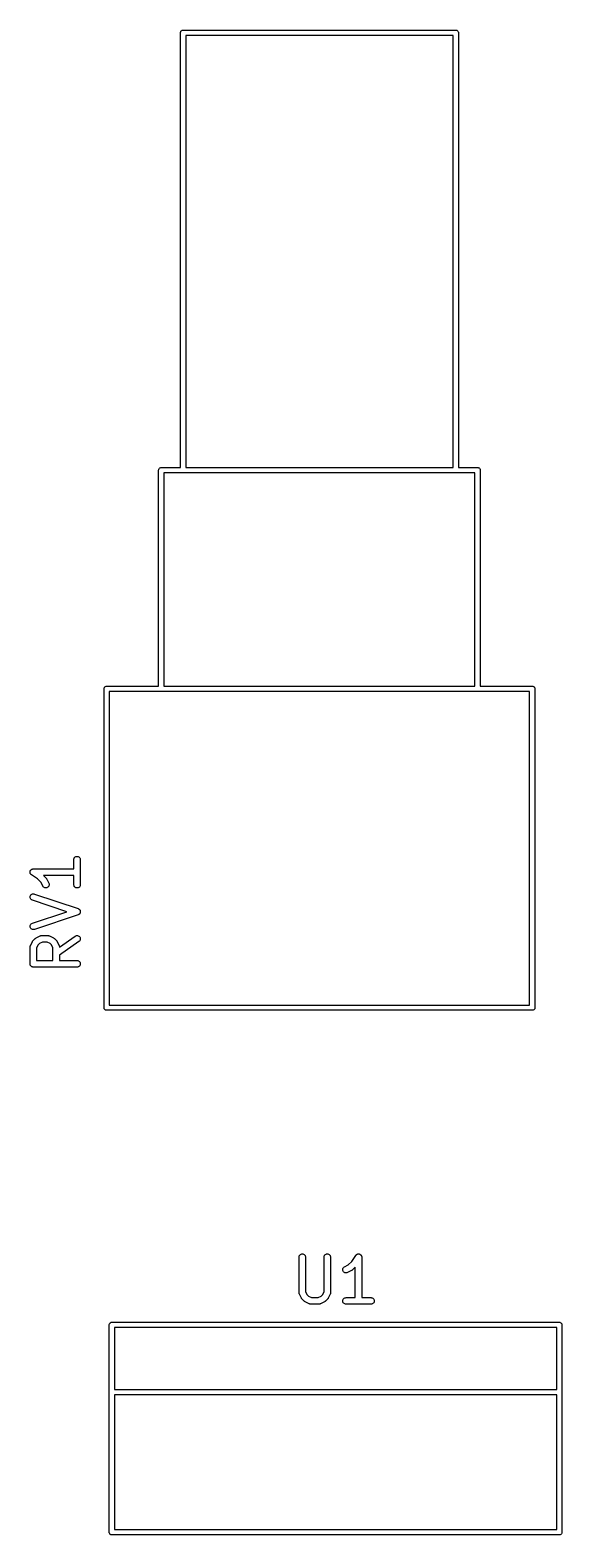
# Model space of a CAD drawing. Extents: x 96 to 170.2, y -65.9 to -29.9.
# Drawn here: x 119.4 to 131.57, y -64.26 to -29.86 of the extents above; entities that cross this region are included whole.
import ezdxf

# ---------------------------------------------------------------- set-up
doc = ezdxf.new("R2010")
doc.units = 0
doc.header["$MEASUREMENT"] = 0
doc.layers.add('BLACK', color=7, linetype='CONTINUOUS')

msp = doc.modelspace()

# ---------------------------------------------------------------- linework, layer by layer
at = {"layer": 'BLACK', "linetype": 'CONTINUOUS'}
for p, q in [((122.844, -29.918), (122.845, -29.9062)), ((122.844, -29.921), (122.844, -29.918)), ((122.844, -39.858), (122.844, -29.921)), ((122.845, -29.9062), (122.848, -29.8949)), ((122.848, -29.8949), (122.854, -29.8845)), ((122.854, -29.8845), (122.861, -29.8754)), ((122.861, -29.8754), (122.871, -29.8679)), ((122.871, -29.8679), (122.881, -29.8623)), ((122.881, -29.8623), (122.892, -29.8589)), ((122.892, -29.8589), (122.901, -29.858)), ((122.901, -29.858), (122.904, -29.8577)), ((122.901, -29.858), (122.901, -29.858)), ((122.904, -29.8577), (122.907, -29.858)), ((122.907, -29.858), (129.141, -29.858)), ((129.141, -29.858), (129.144, -29.8577)), ((129.144, -29.8577), (129.147, -29.858)), ((129.147, -29.858), (129.156, -29.8589)), ((129.156, -29.8589), (129.167, -29.8623)), ((129.167, -29.8623), (129.177, -29.8679)), ((129.177, -29.8679), (129.187, -29.8754)), ((129.187, -29.8754), (129.194, -29.8845)), ((129.194, -29.8845), (129.2, -29.8949)), ((129.2, -29.8949), (129.203, -29.9062)), ((129.203, -29.9062), (129.204, -29.918)), ((129.204, -29.918), (129.204, -29.9209)), ((129.204, -29.9209), (129.204, -39.858)), ((122.964, -29.978), (122.964, -39.858)), ((129.084, -29.978), (122.964, -29.978)), ((129.084, -39.858), (129.084, -29.978)), ((122.344, -39.918), (122.345, -39.9062)), ((122.345, -39.9062), (122.348, -39.8949)), ((122.348, -39.8949), (122.354, -39.8845)), ((122.354, -39.8845), (122.361, -39.8754)), ((122.361, -39.8754), (122.371, -39.8679)), ((122.371, -39.8679), (122.381, -39.8623)), ((122.381, -39.8623), (122.392, -39.8589)), ((122.392, -39.8589), (122.401, -39.858)), ((122.401, -39.858), (122.404, -39.8577)), ((122.401, -39.858), (122.401, -39.858)), ((122.404, -39.8577), (122.407, -39.858)), ((122.407, -39.858), (122.844, -39.858)), ((122.964, -39.858), (129.084, -39.858)), ((129.204, -39.858), (129.641, -39.858)), ((129.641, -39.858), (129.644, -39.8577)), ((129.644, -39.8577), (129.647, -39.858)), ((129.647, -39.858), (129.656, -39.8589)), ((129.656, -39.8589), (129.667, -39.8623)), ((129.667, -39.8623), (129.677, -39.8679)), ((129.677, -39.8679), (129.687, -39.8754)), ((129.687, -39.8754), (129.694, -39.8845)), ((129.694, -39.8845), (129.7, -39.8949)), ((129.7, -39.8949), (129.703, -39.9062)), ((129.703, -39.9062), (129.704, -39.918)), ((122.344, -39.921), (122.344, -39.918)), ((122.344, -44.858), (122.344, -39.921)), ((122.901, -39.978), (122.464, -39.978)), ((122.464, -39.978), (122.464, -44.858)), ((122.904, -39.9783), (122.901, -39.978)), ((122.907, -39.978), (122.904, -39.9783)), ((129.141, -39.978), (122.907, -39.978)), ((129.144, -39.9783), (129.141, -39.978)), ((129.147, -39.978), (129.144, -39.9783)), ((129.584, -39.978), (129.147, -39.978)), ((129.584, -44.858), (129.584, -39.978)), ((129.704, -39.918), (129.704, -39.9209)), ((129.704, -39.9209), (129.704, -44.858)), ((121.094, -44.918), (121.095, -44.9062)), ((121.094, -44.921), (121.094, -44.918)), ((121.094, -52.2051), (121.094, -44.921)), ((121.095, -44.9062), (121.098, -44.8949)), ((121.098, -44.8949), (121.104, -44.8845)), ((121.104, -44.8845), (121.111, -44.8754)), ((121.111, -44.8754), (121.121, -44.8679)), ((121.121, -44.8679), (121.131, -44.8623)), ((121.131, -44.8623), (121.142, -44.8589)), ((121.142, -44.8589), (121.151, -44.858)), ((121.151, -44.858), (121.154, -44.8577)), ((121.151, -44.858), (121.151, -44.858)), ((121.154, -44.8577), (121.157, -44.858)), ((121.157, -44.858), (122.344, -44.858)), ((122.401, -44.978), (121.214, -44.978)), ((121.214, -44.978), (121.214, -52.148)), ((122.404, -44.9783), (122.401, -44.978)), ((122.407, -44.978), (122.404, -44.9783)), ((129.641, -44.978), (122.407, -44.978)), ((122.464, -44.858), (129.584, -44.858)), ((129.644, -44.9783), (129.641, -44.978)), ((129.647, -44.978), (129.644, -44.9783)), ((130.834, -44.978), (129.647, -44.978)), ((129.704, -44.858), (130.891, -44.858)), ((130.834, -52.148), (130.834, -44.978)), ((130.891, -44.858), (130.894, -44.8577)), ((130.894, -44.8577), (130.897, -44.858)), ((130.897, -44.858), (130.906, -44.8589)), ((130.906, -44.8589), (130.917, -44.8623)), ((130.917, -44.8623), (130.927, -44.8679)), ((130.927, -44.8679), (130.937, -44.8754)), ((130.937, -44.8754), (130.944, -44.8845)), ((130.944, -44.8845), (130.95, -44.8949)), ((130.95, -44.8949), (130.953, -44.9062)), ((130.953, -44.9062), (130.954, -44.918)), ((130.954, -44.918), (130.954, -44.9209)), ((130.954, -44.9209), (130.954, -52.2051)), ((120.401, -48.8227), (120.403, -48.8081)), ((120.401, -48.8237), (120.401, -48.8227)), ((120.401, -49.0344), (120.401, -48.8237)), ((120.403, -48.8081), (120.407, -48.7942)), ((120.407, -48.7942), (120.414, -48.7813)), ((120.414, -48.7813), (120.424, -48.7701)), ((120.424, -48.7701), (120.435, -48.761)), ((120.435, -48.761), (120.448, -48.7542)), ((120.448, -48.7542), (120.462, -48.75)), ((120.462, -48.75), (120.477, -48.7487)), ((120.477, -48.7487), (120.491, -48.7502)), ((120.491, -48.7502), (120.505, -48.7546)), ((120.505, -48.7546), (120.518, -48.7615)), ((120.518, -48.7615), (120.53, -48.7709)), ((120.53, -48.7709), (120.539, -48.7822)), ((120.539, -48.7822), (120.546, -48.7951)), ((120.546, -48.7951), (120.55, -48.8091)), ((120.55, -48.8091), (120.551, -48.8237)), ((120.551, -48.8237), (120.551, -49.3951)), ((119.401, -49.1088), (119.402, -49.1017)), ((119.401, -49.1089), (119.401, -49.1088)), ((119.401, -49.1088), (119.401, -49.1088)), ((119.402, -49.1165), (119.401, -49.1089)), ((119.402, -49.1017), (119.403, -49.0943)), ((119.403, -49.1234), (119.402, -49.1165)), ((119.403, -49.0942), (119.405, -49.0871)), ((119.403, -49.0943), (119.403, -49.0942)), ((119.403, -49.0943), (119.403, -49.0943)), ((119.403, -49.1235), (119.403, -49.1234)), ((119.403, -49.1234), (119.403, -49.1234)), ((119.405, -49.1306), (119.403, -49.1235)), ((119.405, -49.0871), (119.407, -49.0804)), ((119.407, -49.1374), (119.405, -49.1306)), ((119.407, -49.0803), (119.411, -49.0737)), ((119.407, -49.0804), (119.407, -49.0803)), ((119.407, -49.0803), (119.407, -49.0803)), ((119.407, -49.1375), (119.407, -49.1374)), ((119.41, -49.1434), (119.407, -49.1375)), ((119.407, -49.1375), (119.407, -49.1375)), ((119.414, -49.1504), (119.41, -49.1434)), ((119.411, -49.0737), (119.414, -49.0675)), ((119.414, -49.0674), (119.419, -49.0618)), ((119.414, -49.0675), (119.414, -49.0674)), ((119.414, -49.0674), (119.414, -49.0674)), ((119.414, -49.1505), (119.414, -49.1504)), ((119.414, -49.1504), (119.414, -49.1504)), ((119.418, -49.1561), (119.414, -49.1505)), ((119.423, -49.1618), (119.418, -49.1561)), ((119.419, -49.0618), (119.424, -49.0562)), ((119.423, -49.1619), (119.423, -49.1618)), ((119.428, -49.1667), (119.423, -49.1619)), ((119.423, -49.1619), (119.423, -49.1619)), ((119.424, -49.0561), (119.429, -49.0514)), ((119.424, -49.0562), (119.424, -49.0561)), ((119.424, -49.0562), (119.424, -49.0562)), ((119.434, -49.1712), (119.428, -49.1667)), ((119.429, -49.0514), (119.435, -49.047)), ((119.434, -49.1713), (119.434, -49.1712)), ((119.435, -49.1718), (119.434, -49.1713)), ((119.434, -49.1713), (119.434, -49.1713)), ((119.434, -49.1713), (119.434, -49.1713)), ((119.435, -49.0469), (119.442, -49.0434)), ((119.435, -49.047), (119.435, -49.0469)), ((119.435, -49.0469), (119.435, -49.0469)), ((119.571, -49.2629), (119.435, -49.1718)), ((119.442, -49.0434), (119.448, -49.0401)), ((119.448, -49.04), (119.455, -49.038)), ((119.448, -49.0401), (119.448, -49.04)), ((119.448, -49.0401), (119.448, -49.0401)), ((119.455, -49.038), (119.462, -49.0359)), ((119.462, -49.0358), (119.469, -49.0351)), ((119.462, -49.0359), (119.462, -49.0358)), ((119.462, -49.0358), (119.462, -49.0358)), ((119.469, -49.0351), (119.476, -49.0344)), ((119.476, -49.0344), (120.401, -49.0344)), ((120.401, -49.1844), (119.705, -49.1844)), ((119.705, -49.1844), (119.768, -49.2469)), ((120.401, -49.3951), (120.401, -49.1844)), ((119.653, -49.3443), (119.571, -49.2629)), ((119.695, -49.4287), (119.653, -49.3443)), ((119.703, -49.4411), (119.695, -49.4287)), ((119.713, -49.4517), (119.703, -49.4411)), ((119.725, -49.4602), (119.713, -49.4517)), ((119.738, -49.4662), (119.725, -49.4602)), ((119.752, -49.4695), (119.738, -49.4662)), ((119.767, -49.47), (119.752, -49.4695)), ((119.781, -49.4676), (119.767, -49.47)), ((119.768, -49.2469), (119.768, -49.2476)), ((119.768, -49.2476), (119.771, -49.2509)), ((119.771, -49.2509), (119.774, -49.254)), ((119.774, -49.254), (119.775, -49.2566)), ((119.775, -49.2566), (119.777, -49.2591)), ((119.777, -49.2591), (119.779, -49.2628)), ((119.779, -49.2628), (119.782, -49.2664)), ((119.795, -49.4625), (119.781, -49.4676)), ((119.782, -49.2664), (119.829, -49.3616)), ((119.808, -49.4548), (119.795, -49.4625)), ((119.818, -49.4448), (119.808, -49.4548)), ((119.827, -49.4329), (119.818, -49.4448)), ((119.833, -49.4196), (119.827, -49.4329)), ((119.829, -49.3616), (119.83, -49.3625)), ((119.83, -49.3625), (119.835, -49.3763)), ((119.836, -49.4054), (119.833, -49.4196)), ((119.835, -49.3763), (119.837, -49.3907)), ((119.837, -49.3907), (119.836, -49.4054)), ((120.403, -49.4097), (120.401, -49.3951)), ((120.407, -49.4237), (120.403, -49.4097)), ((120.414, -49.4366), (120.407, -49.4237)), ((120.423, -49.448), (120.414, -49.4366)), ((120.434, -49.4573), (120.423, -49.448)), ((120.447, -49.4643), (120.434, -49.4573)), ((120.461, -49.4686), (120.447, -49.4643)), ((120.476, -49.4701), (120.461, -49.4686)), ((120.49, -49.4688), (120.476, -49.4701)), ((120.504, -49.4647), (120.49, -49.4688)), ((120.517, -49.4579), (120.504, -49.4647)), ((120.529, -49.4487), (120.517, -49.4579)), ((120.538, -49.4375), (120.529, -49.4487)), ((120.545, -49.4247), (120.538, -49.4375)), ((120.55, -49.4107), (120.545, -49.4247)), ((120.551, -49.3962), (120.55, -49.4107)), ((120.551, -49.3951), (120.551, -49.3962)), ((119.402, -49.6709), (119.405, -49.6566)), ((119.402, -49.6855), (119.402, -49.6709)), ((119.404, -49.7), (119.402, -49.6855)), ((119.409, -49.7137), (119.404, -49.7)), ((119.405, -49.6566), (119.411, -49.6433)), ((119.417, -49.7262), (119.409, -49.7137)), ((119.411, -49.6433), (119.42, -49.6314)), ((119.427, -49.7369), (119.417, -49.7262)), ((119.42, -49.6314), (119.431, -49.6214)), ((119.438, -49.7455), (119.427, -49.7369)), ((119.431, -49.6214), (119.443, -49.6137)), ((119.452, -49.7517), (119.438, -49.7455)), ((119.443, -49.6137), (119.457, -49.6085)), ((119.453, -49.752), (119.452, -49.7517)), ((120.239, -50.0142), (119.453, -49.752)), ((119.457, -49.6085), (119.471, -49.606)), ((119.471, -49.606), (119.486, -49.6065)), ((119.486, -49.6065), (119.5, -49.6097)), ((119.5, -49.6097), (120.5, -49.943)), ((119.453, -50.2764), (120.239, -50.0142)), ((120.5, -50.0853), (119.5, -50.4187)), ((120.5, -49.943), (120.501, -49.9434)), ((120.505, -50.0832), (120.5, -50.0853)), ((120.501, -49.9434), (120.506, -49.9456)), ((120.51, -50.0814), (120.505, -50.0832)), ((120.506, -49.9456), (120.511, -49.9475)), ((120.512, -50.0803), (120.51, -50.0814)), ((120.511, -49.9475), (120.512, -49.9486)), ((120.512, -49.9486), (120.514, -49.9495)), ((120.513, -50.0794), (120.512, -50.0803)), ((120.518, -50.0764), (120.513, -50.0794)), ((120.514, -49.9495), (120.519, -49.9526)), ((120.522, -50.0736), (120.518, -50.0764)), ((120.519, -49.9526), (120.523, -49.9554)), ((120.524, -50.0722), (120.522, -50.0736)), ((120.523, -49.9554), (120.524, -49.9569)), ((120.524, -49.9569), (120.526, -49.9581)), ((120.525, -50.0709), (120.524, -50.0722)), ((120.529, -50.0672), (120.525, -50.0709)), ((120.526, -49.9581), (120.53, -49.962)), ((120.533, -50.0636), (120.529, -50.0672)), ((120.53, -49.962), (120.533, -49.9655)), ((120.533, -49.9655), (120.535, -49.9673)), ((120.534, -50.0619), (120.533, -50.0636)), ((120.536, -50.0603), (120.534, -50.0619)), ((120.535, -49.9673), (120.536, -49.9689)), ((120.536, -49.9689), (120.539, -49.9733)), ((120.538, -50.0559), (120.536, -50.0603)), ((120.541, -50.0517), (120.538, -50.0559)), ((120.539, -49.9733), (120.542, -49.9776)), ((120.542, -50.0498), (120.541, -50.0517)), ((120.542, -49.9776), (120.543, -49.9795)), ((120.543, -50.048), (120.542, -50.0498)), ((120.543, -49.9795), (120.544, -49.9814)), ((120.545, -50.0431), (120.543, -50.048)), ((120.544, -49.9814), (120.546, -49.9862)), ((120.547, -50.0384), (120.545, -50.0431)), ((120.546, -49.9862), (120.548, -49.991)), ((120.548, -50.0363), (120.547, -50.0384)), ((120.548, -49.991), (120.548, -49.9931)), ((120.548, -49.9931), (120.549, -49.9951)), ((120.549, -50.0343), (120.548, -50.0363)), ((120.549, -49.9951), (120.55, -50.0002)), ((120.55, -50.0292), (120.549, -50.0343)), ((120.55, -50.0002), (120.551, -50.0053)), ((120.551, -50.0242), (120.55, -50.0292)), ((120.551, -50.0053), (120.551, -50.0074)), ((120.551, -50.0074), (120.551, -50.0095)), ((120.551, -50.0095), (120.551, -50.0147)), ((120.551, -50.0147), (120.551, -50.0199)), ((120.551, -50.0199), (120.551, -50.022)), ((120.551, -50.022), (120.551, -50.0242)), ((119.402, -50.3418), (119.404, -50.3274)), ((119.402, -50.3564), (119.402, -50.3418)), ((119.405, -50.3707), (119.402, -50.3564)), ((119.404, -50.3274), (119.409, -50.3137)), ((119.411, -50.3842), (119.405, -50.3707)), ((119.409, -50.3137), (119.417, -50.3014)), ((119.419, -50.3962), (119.411, -50.3842)), ((119.417, -50.3014), (119.427, -50.2908)), ((119.43, -50.4063), (119.419, -50.3962)), ((119.427, -50.2908), (119.439, -50.2823)), ((119.442, -50.4142), (119.43, -50.4063)), ((119.439, -50.2823), (119.453, -50.2764)), ((119.456, -50.4196), (119.442, -50.4142)), ((119.47, -50.4223), (119.456, -50.4196)), ((119.485, -50.422), (119.47, -50.4223)), ((119.499, -50.419), (119.485, -50.422)), ((119.5, -50.4187), (119.499, -50.419)), ((119.538, -50.6138), (119.633, -50.5662)), ((119.633, -50.5662), (119.634, -50.5657)), ((119.634, -50.5657), (119.636, -50.5649)), ((119.636, -50.5649), (119.638, -50.5639)), ((119.638, -50.5639), (119.643, -50.5624)), ((119.643, -50.5624), (119.648, -50.5606)), ((119.648, -50.5606), (119.65, -50.5603)), ((119.65, -50.5603), (119.652, -50.5597)), ((119.652, -50.5597), (119.657, -50.5592)), ((119.657, -50.5592), (119.662, -50.5584)), ((119.662, -50.5584), (119.665, -50.5585)), ((119.665, -50.5585), (119.667, -50.5582)), ((119.667, -50.5582), (119.81, -50.5582)), ((119.81, -50.5582), (119.811, -50.5582)), ((119.811, -50.5582), (119.813, -50.5585)), ((119.813, -50.5585), (119.815, -50.5584)), ((119.815, -50.5584), (119.82, -50.5593)), ((119.82, -50.5593), (119.825, -50.5599)), ((119.825, -50.5599), (119.827, -50.5605)), ((119.827, -50.5605), (119.83, -50.5609)), ((119.83, -50.5609), (119.834, -50.5628)), ((119.834, -50.5628), (119.839, -50.5643)), ((119.839, -50.5643), (119.841, -50.5654)), ((119.841, -50.5654), (119.843, -50.5662)), ((119.843, -50.5662), (119.938, -50.6138)), ((120.075, -50.8226), (120.433, -50.5718)), ((120.433, -50.5718), (120.434, -50.5712)), ((120.434, -50.5712), (120.447, -50.5642)), ((120.447, -50.5642), (120.461, -50.5598)), ((120.461, -50.5598), (120.476, -50.5582)), ((120.476, -50.5582), (120.49, -50.5595)), ((120.49, -50.5595), (120.504, -50.5636)), ((120.504, -50.5636), (120.517, -50.5703)), ((120.517, -50.5703), (120.529, -50.5795)), ((119.401, -50.8227), (119.402, -50.8205)), ((119.401, -50.8237), (119.401, -50.8227)), ((119.401, -51.2047), (119.401, -50.8237)), ((119.402, -50.8132), (119.403, -50.8081)), ((119.402, -50.8183), (119.402, -50.8132)), ((119.402, -50.8205), (119.402, -50.8183)), ((119.403, -50.8081), (119.404, -50.806)), ((119.404, -50.8038), (119.406, -50.799)), ((119.404, -50.806), (119.404, -50.8038)), ((119.406, -50.799), (119.407, -50.7942)), ((119.407, -50.7942), (119.409, -50.7922)), ((119.409, -50.7902), (119.457, -50.6949)), ((119.409, -50.7922), (119.409, -50.7902)), ((119.457, -50.694), (119.46, -50.6905)), ((119.457, -50.6949), (119.457, -50.694)), ((119.46, -50.6905), (119.462, -50.6868)), ((119.462, -50.6868), (119.464, -50.6843)), ((119.464, -50.6843), (119.465, -50.6817)), ((119.465, -50.6817), (119.468, -50.6787)), ((119.468, -50.6787), (119.471, -50.6754)), ((119.471, -50.6754), (119.519, -50.6278)), ((119.519, -50.6271), (119.523, -50.6245)), ((119.519, -50.6278), (119.519, -50.6271)), ((119.523, -50.6245), (119.526, -50.6216)), ((119.526, -50.6216), (119.528, -50.6199)), ((119.528, -50.6199), (119.531, -50.618)), ((119.531, -50.618), (119.535, -50.616)), ((119.535, -50.616), (119.538, -50.6138)), ((119.586, -50.7729), (119.551, -50.8414)), ((119.551, -50.8414), (119.551, -51.1297)), ((119.616, -50.7425), (119.586, -50.7729)), ((119.685, -50.7082), (119.616, -50.7425)), ((119.792, -50.7082), (119.685, -50.7082)), ((119.861, -50.7425), (119.792, -50.7082)), ((119.891, -50.7729), (119.861, -50.7425)), ((119.925, -50.8414), (119.891, -50.7729)), ((119.925, -51.1297), (119.925, -50.8414)), ((119.938, -50.6138), (119.939, -50.6142)), ((119.939, -50.6142), (119.943, -50.6165)), ((119.943, -50.6165), (119.947, -50.6185)), ((119.947, -50.6185), (119.949, -50.6205)), ((119.949, -50.6205), (119.952, -50.6222)), ((119.952, -50.6222), (119.955, -50.6251)), ((119.955, -50.6251), (119.958, -50.6278)), ((119.958, -50.6278), (120.006, -50.6754)), ((120.006, -50.6754), (120.006, -50.6762)), ((120.006, -50.6762), (120.009, -50.6795)), ((120.009, -50.6795), (120.012, -50.6825)), ((120.012, -50.6825), (120.014, -50.6852)), ((120.014, -50.6852), (120.015, -50.6876)), ((120.015, -50.6876), (120.017, -50.6914)), ((120.017, -50.6914), (120.02, -50.6949)), ((120.02, -50.6949), (120.067, -50.7902)), ((120.067, -50.7902), (120.068, -50.7911)), ((120.068, -50.7911), (120.068, -50.7932)), ((120.068, -50.7932), (120.07, -50.7951)), ((120.07, -50.7951), (120.071, -50.8)), ((120.071, -50.8), (120.073, -50.8049)), ((120.073, -50.8049), (120.073, -50.807)), ((120.073, -50.807), (120.074, -50.8091)), ((120.074, -50.8091), (120.074, -50.8143)), ((120.074, -50.8143), (120.075, -50.8193)), ((120.519, -50.6947), (120.075, -51.0056)), ((120.075, -50.8193), (120.075, -50.8215)), ((120.075, -50.8215), (120.075, -50.8226)), ((120.531, -50.6852), (120.519, -50.6947)), ((120.529, -50.5795), (120.538, -50.5907)), ((120.54, -50.6737), (120.531, -50.6852)), ((120.538, -50.5907), (120.545, -50.6035)), ((120.546, -50.6606), (120.54, -50.6737)), ((120.545, -50.6035), (120.55, -50.6174)), ((120.55, -50.6465), (120.546, -50.6606)), ((120.55, -50.6174), (120.551, -50.6319)), ((120.551, -50.6319), (120.55, -50.6465)), ((119.402, -51.2117), (119.401, -51.2047)), ((119.403, -51.2187), (119.402, -51.2117)), ((119.403, -51.219), (119.403, -51.2187)), ((119.403, -51.2192), (119.403, -51.219)), ((119.405, -51.2259), (119.403, -51.2192)), ((119.407, -51.2328), (119.405, -51.2259)), ((119.407, -51.233), (119.407, -51.2328)), ((119.407, -51.2332), (119.407, -51.233)), ((119.41, -51.2395), (119.407, -51.2332)), ((119.414, -51.2457), (119.41, -51.2395)), ((119.414, -51.2459), (119.414, -51.2457)), ((119.414, -51.2462), (119.414, -51.2459)), ((119.418, -51.2517), (119.414, -51.2462)), ((119.423, -51.2571), (119.418, -51.2517)), ((119.423, -51.2573), (119.423, -51.2571)), ((119.423, -51.2575), (119.423, -51.2573)), ((119.429, -51.262), (119.423, -51.2575)), ((119.551, -51.1297), (119.925, -51.1297)), ((120.075, -51.0056), (120.075, -51.1297)), ((120.075, -51.1297), (120.476, -51.1297)), ((120.476, -51.1297), (120.477, -51.1297)), ((120.477, -51.1297), (120.492, -51.1313)), ((120.492, -51.1313), (120.506, -51.1357)), ((120.506, -51.1357), (120.519, -51.1428)), ((120.529, -51.2579), (120.518, -51.2671)), ((120.519, -51.1428), (120.53, -51.1522)), ((120.539, -51.2466), (120.529, -51.2579)), ((120.53, -51.1522), (120.539, -51.1636)), ((120.539, -51.1636), (120.546, -51.1766)), ((120.546, -51.2337), (120.539, -51.2466)), ((120.546, -51.1766), (120.55, -51.1906)), ((120.55, -51.2197), (120.546, -51.2337)), ((120.55, -51.1906), (120.551, -51.2052)), ((120.551, -51.2052), (120.55, -51.2197)), ((119.434, -51.2665), (119.429, -51.262)), ((119.434, -51.2667), (119.434, -51.2665)), ((119.434, -51.2668), (119.434, -51.2667)), ((119.441, -51.2702), (119.434, -51.2668)), ((119.447, -51.2736), (119.441, -51.2702)), ((119.447, -51.2737), (119.447, -51.2736)), ((119.447, -51.2738), (119.447, -51.2737)), ((119.454, -51.2759), (119.447, -51.2738)), ((119.461, -51.278), (119.454, -51.2759)), ((119.461, -51.2781), (119.461, -51.278)), ((119.468, -51.2789), (119.461, -51.2781)), ((119.461, -51.2781), (119.461, -51.2781)), ((119.475, -51.2797), (119.468, -51.2789)), ((119.476, -51.2797), (119.475, -51.2797)), ((120.476, -51.2797), (119.476, -51.2797)), ((119.476, -51.2797), (119.476, -51.2797)), ((119.476, -51.2797), (119.476, -51.2797)), ((119.476, -51.2797), (119.476, -51.2797)), ((120.491, -51.2782), (120.476, -51.2797)), ((120.505, -51.274), (120.491, -51.2782)), ((120.518, -51.2671), (120.505, -51.274)), ((121.094, -52.208), (121.094, -52.2051)), ((121.095, -52.2198), (121.094, -52.208)), ((121.098, -52.2311), (121.095, -52.2198)), ((121.104, -52.2415), (121.098, -52.2311)), ((121.111, -52.2506), (121.104, -52.2415)), ((121.121, -52.2581), (121.111, -52.2506)), ((121.131, -52.2637), (121.121, -52.2581)), ((121.142, -52.2671), (121.131, -52.2637)), ((121.149, -52.2678), (121.142, -52.2671)), ((121.154, -52.2683), (121.149, -52.2678)), ((121.157, -52.268), (121.154, -52.2683)), ((130.891, -52.268), (121.157, -52.268)), ((121.214, -52.148), (130.834, -52.148)), ((130.894, -52.2683), (130.891, -52.268)), ((130.897, -52.268), (130.894, -52.2683)), ((130.906, -52.2671), (130.897, -52.268)), ((130.897, -52.268), (130.897, -52.268)), ((130.917, -52.2637), (130.906, -52.2671)), ((130.927, -52.2581), (130.917, -52.2637)), ((130.937, -52.2506), (130.927, -52.2581)), ((130.944, -52.2415), (130.937, -52.2506)), ((130.95, -52.2311), (130.944, -52.2415)), ((130.953, -52.2198), (130.95, -52.2311)), ((130.954, -52.208), (130.953, -52.2198)), ((130.954, -52.2051), (130.954, -52.208)), ((125.557, -57.9113), (125.559, -57.8968)), ((125.557, -57.9124), (125.557, -57.9113)), ((125.557, -58.7219), (125.557, -57.9124)), ((125.559, -57.8968), (125.563, -57.8828)), ((125.563, -57.8828), (125.57, -57.87)), ((125.57, -57.87), (125.58, -57.8588)), ((125.58, -57.8588), (125.591, -57.8496)), ((125.591, -57.8496), (125.604, -57.8428)), ((125.604, -57.8428), (125.618, -57.8387)), ((125.618, -57.8387), (125.633, -57.8374)), ((125.633, -57.8374), (125.647, -57.8389)), ((125.647, -57.8389), (125.661, -57.8432)), ((125.661, -57.8432), (125.674, -57.8502)), ((125.674, -57.8502), (125.685, -57.8595)), ((125.685, -57.8595), (125.695, -57.8709)), ((125.695, -57.8709), (125.701, -57.8838)), ((125.701, -57.8838), (125.706, -57.8978)), ((125.706, -57.8978), (125.707, -57.9124)), ((125.707, -57.9124), (125.707, -58.7042)), ((126.129, -57.9113), (126.13, -57.8968)), ((126.129, -57.9124), (126.129, -57.9113)), ((126.129, -58.7042), (126.129, -57.9124)), ((126.13, -57.8968), (126.135, -57.8828)), ((126.135, -57.8828), (126.142, -57.87)), ((126.142, -57.87), (126.151, -57.8588)), ((126.151, -57.8588), (126.162, -57.8496)), ((126.162, -57.8496), (126.175, -57.8428)), ((126.175, -57.8428), (126.189, -57.8387)), ((126.189, -57.8387), (126.204, -57.8374)), ((126.204, -57.8374), (126.219, -57.8389)), ((126.219, -57.8389), (126.233, -57.8432)), ((126.233, -57.8432), (126.245, -57.8502)), ((126.245, -57.8502), (126.257, -57.8595)), ((126.257, -57.8595), (126.266, -57.8709)), ((126.266, -57.8709), (126.273, -57.8838)), ((126.273, -57.8838), (126.277, -57.8978)), ((126.277, -57.8978), (126.279, -57.9124)), ((126.279, -57.9124), (126.279, -58.7219)), ((126.576, -58.1489), (126.586, -58.1388)), ((126.586, -58.1388), (126.599, -58.131)), ((126.599, -58.131), (126.683, -58.0888)), ((126.683, -58.0888), (126.764, -58.0075)), ((126.764, -58.0075), (126.855, -57.8708)), ((126.843, -58.1411), (126.78, -58.2035)), ((126.843, -58.8374), (126.843, -58.1411)), ((126.855, -57.8708), (126.856, -57.87)), ((126.856, -57.8699), (126.861, -57.8643)), ((126.856, -57.87), (126.856, -57.8699)), ((126.856, -57.87), (126.856, -57.87)), ((126.856, -57.87), (126.856, -57.87)), ((126.861, -57.8643), (126.865, -57.8588)), ((126.865, -57.8587), (126.871, -57.854)), ((126.865, -57.8588), (126.865, -57.8587)), ((126.865, -57.8588), (126.865, -57.8588)), ((126.871, -57.854), (126.877, -57.8496)), ((126.877, -57.8496), (126.884, -57.846)), ((126.877, -57.8496), (126.877, -57.8496)), ((126.877, -57.8496), (126.877, -57.8496)), ((126.884, -57.846), (126.89, -57.8428)), ((126.89, -57.8428), (126.897, -57.8407)), ((126.89, -57.8428), (126.89, -57.8428)), ((126.89, -57.8428), (126.89, -57.8428)), ((126.897, -57.8407), (126.904, -57.8387)), ((126.904, -57.8387), (126.911, -57.838)), ((126.904, -57.8387), (126.904, -57.8387)), ((126.904, -57.8387), (126.904, -57.8387)), ((126.911, -57.838), (126.918, -57.8374)), ((126.918, -57.8374), (126.918, -57.8374)), ((126.918, -57.8374), (126.926, -57.8382)), ((126.918, -57.8374), (126.918, -57.8374)), ((126.926, -57.8382), (126.933, -57.8389)), ((126.933, -57.8389), (126.933, -57.8389)), ((126.933, -57.8389), (126.933, -57.8389)), ((126.933, -57.8389), (126.94, -57.8412)), ((126.94, -57.8412), (126.947, -57.8432)), ((126.947, -57.8432), (126.947, -57.8433)), ((126.947, -57.8433), (126.947, -57.8433)), ((126.947, -57.8433), (126.954, -57.8468)), ((126.954, -57.8468), (126.96, -57.8502)), ((126.96, -57.8502), (126.96, -57.8502)), ((126.96, -57.8502), (126.96, -57.8503)), ((126.96, -57.8503), (126.965, -57.8549)), ((126.965, -57.8549), (126.971, -57.8595)), ((126.971, -57.8595), (126.971, -57.8596)), ((126.971, -57.8596), (126.971, -57.8596)), ((126.971, -57.8596), (126.976, -57.8656)), ((126.976, -57.8656), (126.98, -57.8709)), ((126.98, -57.8709), (126.98, -57.8709)), ((126.98, -57.8709), (126.98, -57.871)), ((126.98, -57.871), (126.984, -57.8779)), ((126.984, -57.8779), (126.987, -57.8838)), ((126.987, -57.8838), (126.987, -57.8839)), ((126.987, -57.8839), (126.987, -57.8839)), ((126.987, -57.8839), (126.989, -57.8911)), ((126.989, -57.8911), (126.991, -57.8978)), ((126.991, -57.8978), (126.991, -57.8979)), ((126.991, -57.8979), (126.991, -57.8979)), ((126.991, -57.8979), (126.992, -57.9053)), ((126.992, -57.9053), (126.993, -57.9124)), ((126.993, -57.9124), (126.993, -58.8374)), ((126.557, -58.203), (126.558, -58.1884)), ((126.56, -58.2175), (126.557, -58.203)), ((126.558, -58.1884), (126.561, -58.1741)), ((126.565, -58.2312), (126.56, -58.2175)), ((126.561, -58.1741), (126.567, -58.1608)), ((126.572, -58.2436), (126.565, -58.2312)), ((126.567, -58.1608), (126.576, -58.1489)), ((126.582, -58.2543), (126.572, -58.2436)), ((126.594, -58.2629), (126.582, -58.2543)), ((126.608, -58.269), (126.594, -58.2629)), ((126.622, -58.2724), (126.608, -58.269)), ((126.636, -58.273), (126.622, -58.2724)), ((126.651, -58.2707), (126.636, -58.273)), ((126.665, -58.2656), (126.651, -58.2707)), ((126.666, -58.2652), (126.665, -58.2656)), ((126.761, -58.2176), (126.666, -58.2652)), ((126.764, -58.2153), (126.761, -58.2176)), ((126.768, -58.2134), (126.764, -58.2153)), ((126.771, -58.2114), (126.768, -58.2134)), ((126.773, -58.2098), (126.771, -58.2114)), ((126.776, -58.2069), (126.773, -58.2098)), ((126.78, -58.2042), (126.776, -58.2069)), ((126.78, -58.2035), (126.78, -58.2042)), ((125.557, -58.7241), (125.557, -58.7219)), ((125.557, -58.7263), (125.557, -58.7241)), ((125.558, -58.7314), (125.557, -58.7263)), ((125.559, -58.7365), (125.558, -58.7314)), ((125.559, -58.7386), (125.559, -58.7365)), ((125.56, -58.7408), (125.559, -58.7386)), ((125.561, -58.7456), (125.56, -58.7408)), ((125.563, -58.7505), (125.561, -58.7456)), ((125.564, -58.7524), (125.563, -58.7505)), ((125.565, -58.7545), (125.564, -58.7524)), ((125.565, -58.7554), (125.565, -58.7545)), ((125.613, -58.8507), (125.565, -58.7554)), ((125.707, -58.7042), (125.741, -58.7727)), ((125.741, -58.7727), (125.772, -58.8031)), ((125.772, -58.8031), (125.84, -58.8374)), ((125.995, -58.8374), (126.064, -58.8031)), ((126.064, -58.8031), (126.094, -58.7727)), ((126.094, -58.7727), (126.129, -58.7042)), ((126.271, -58.7554), (126.223, -58.8507)), ((126.272, -58.7514), (126.271, -58.7534)), ((126.271, -58.7534), (126.271, -58.7554)), ((126.274, -58.7466), (126.272, -58.7514)), ((126.276, -58.7418), (126.274, -58.7466)), ((126.277, -58.7375), (126.276, -58.7396)), ((126.276, -58.7396), (126.276, -58.7418)), ((126.278, -58.7274), (126.277, -58.7324)), ((126.277, -58.7324), (126.277, -58.7375)), ((126.279, -58.723), (126.278, -58.7251)), ((126.278, -58.7251), (126.278, -58.7274)), ((126.279, -58.7219), (126.279, -58.723)), ((125.615, -58.8543), (125.613, -58.8507)), ((125.617, -58.858), (125.615, -58.8543)), ((125.619, -58.8604), (125.617, -58.858)), ((125.62, -58.8631), (125.619, -58.8604)), ((125.623, -58.8661), (125.62, -58.8631)), ((125.626, -58.8694), (125.623, -58.8661)), ((125.627, -58.8702), (125.626, -58.8694)), ((125.674, -58.9178), (125.627, -58.8702)), ((125.678, -58.9205), (125.674, -58.9178)), ((125.681, -58.9234), (125.678, -58.9205)), ((125.683, -58.9251), (125.681, -58.9234)), ((125.686, -58.9271), (125.683, -58.9251)), ((125.689, -58.9291), (125.686, -58.9271)), ((125.693, -58.9314), (125.689, -58.9291)), ((125.694, -58.9318), (125.693, -58.9314)), ((125.789, -58.9795), (125.694, -58.9318)), ((125.791, -58.9803), (125.789, -58.9795)), ((125.793, -58.9813), (125.791, -58.9803)), ((125.798, -58.9829), (125.793, -58.9813)), ((125.803, -58.9847), (125.798, -58.9829)), ((125.805, -58.9851), (125.803, -58.9847)), ((125.807, -58.9857), (125.805, -58.9851)), ((125.812, -58.9863), (125.807, -58.9857)), ((125.817, -58.9872), (125.812, -58.9863)), ((125.819, -58.9871), (125.817, -58.9872)), ((125.822, -58.9874), (125.819, -58.9871)), ((125.823, -58.9874), (125.822, -58.9874)), ((126.013, -58.9874), (125.823, -58.9874)), ((125.84, -58.8374), (125.995, -58.8374)), ((126.015, -58.9872), (126.013, -58.9874)), ((126.017, -58.9873), (126.015, -58.9872)), ((126.023, -58.9865), (126.017, -58.9873)), ((126.028, -58.986), (126.023, -58.9865)), ((126.03, -58.9853), (126.028, -58.986)), ((126.032, -58.985), (126.03, -58.9853)), ((126.037, -58.9832), (126.032, -58.985)), ((126.042, -58.9817), (126.037, -58.9832)), ((126.044, -58.9807), (126.042, -58.9817)), ((126.046, -58.9799), (126.044, -58.9807)), ((126.047, -58.9795), (126.046, -58.9799)), ((126.142, -58.9318), (126.047, -58.9795)), ((126.145, -58.9296), (126.142, -58.9318)), ((126.149, -58.9277), (126.145, -58.9296)), ((126.152, -58.9257), (126.149, -58.9277)), ((126.154, -58.9241), (126.152, -58.9257)), ((126.157, -58.9212), (126.154, -58.9241)), ((126.161, -58.9185), (126.157, -58.9212)), ((126.209, -58.8702), (126.161, -58.9178)), ((126.161, -58.9178), (126.161, -58.9185)), ((126.212, -58.8669), (126.209, -58.8702)), ((126.215, -58.8639), (126.212, -58.8669)), ((126.216, -58.8613), (126.215, -58.8639)), ((126.218, -58.8589), (126.216, -58.8613)), ((126.22, -58.8552), (126.218, -58.8589)), ((126.223, -58.8516), (126.22, -58.8552)), ((126.223, -58.8507), (126.223, -58.8516)), ((126.557, -58.9119), (126.559, -58.8973)), ((126.558, -58.9264), (126.557, -58.9119)), ((126.563, -58.9405), (126.558, -58.9264)), ((126.559, -58.8973), (126.563, -58.8833)), ((126.563, -58.8833), (126.57, -58.8704)), ((126.569, -58.9534), (126.563, -58.9405)), ((126.579, -58.9649), (126.569, -58.9534)), ((126.57, -58.8704), (126.579, -58.8592)), ((126.579, -58.8592), (126.591, -58.8499)), ((126.59, -58.9743), (126.579, -58.9649)), ((126.603, -58.9813), (126.59, -58.9743)), ((126.591, -58.8499), (126.604, -58.843)), ((126.617, -58.9857), (126.603, -58.9813)), ((126.604, -58.843), (126.618, -58.8388)), ((126.631, -58.9874), (126.617, -58.9857)), ((126.618, -58.8388), (126.632, -58.8374)), ((126.632, -58.9874), (126.631, -58.9874)), ((126.632, -58.8374), (126.843, -58.8374)), ((127.204, -58.9874), (126.632, -58.9874)), ((126.993, -58.8374), (127.204, -58.8374)), ((127.204, -58.8374), (127.205, -58.8374)), ((127.218, -58.986), (127.204, -58.9874)), ((127.205, -58.8374), (127.219, -58.839)), ((127.232, -58.9817), (127.218, -58.986)), ((127.219, -58.839), (127.233, -58.8434)), ((127.245, -58.9748), (127.232, -58.9817)), ((127.233, -58.8434), (127.246, -58.8505)), ((127.256, -58.9656), (127.245, -58.9748)), ((127.246, -58.8505), (127.257, -58.8599)), ((127.266, -58.9543), (127.256, -58.9656)), ((127.257, -58.8599), (127.266, -58.8713)), ((127.266, -58.8713), (127.273, -58.8843)), ((127.273, -58.9414), (127.266, -58.9543)), ((127.273, -58.8843), (127.277, -58.8983)), ((127.277, -58.9275), (127.273, -58.9414)), ((127.277, -58.8983), (127.279, -58.9129)), ((127.279, -58.9129), (127.277, -58.9275)), ((121.213, -59.46), (121.214, -59.4482)), ((121.213, -59.4629), (121.213, -59.46)), ((121.213, -60.9971), (121.213, -59.4629)), ((121.214, -59.4482), (121.217, -59.4369)), ((121.217, -59.4369), (121.223, -59.4265)), ((121.223, -59.4265), (121.23, -59.4174)), ((121.23, -59.4174), (121.24, -59.4099)), ((121.24, -59.4099), (121.25, -59.4043)), ((121.25, -59.4043), (121.261, -59.4009)), ((121.261, -59.4009), (121.27, -59.4)), ((121.27, -59.4), (121.273, -59.3997)), ((121.273, -59.3997), (121.276, -59.4)), ((121.276, -59.4), (131.511, -59.4)), ((131.511, -59.4), (131.514, -59.3997)), ((131.514, -59.3997), (131.517, -59.4)), ((131.517, -59.4), (131.517, -59.4)), ((131.517, -59.4), (131.526, -59.4009)), ((131.526, -59.4009), (131.537, -59.4043)), ((131.537, -59.4043), (131.547, -59.4099)), ((131.547, -59.4099), (131.557, -59.4174)), ((131.557, -59.4174), (131.564, -59.4265)), ((131.564, -59.4265), (131.57, -59.4369)), ((131.57, -59.4369), (131.573, -59.4482)), ((131.573, -59.4482), (131.574, -59.46)), ((131.574, -59.46), (131.574, -59.4629)), ((131.574, -59.4629), (131.574, -60.9971)), ((121.333, -59.52), (121.333, -60.94)), ((131.454, -59.52), (121.333, -59.52)), ((131.454, -60.94), (131.454, -59.52)), ((121.213, -61), (121.213, -60.9971)), ((121.213, -61.0029), (121.213, -61)), ((121.213, -64.198), (121.213, -61.0029)), ((121.333, -60.94), (131.454, -60.94)), ((121.333, -61.06), (121.333, -64.141)), ((131.454, -61.06), (121.333, -61.06)), ((131.454, -64.141), (131.454, -61.06)), ((131.574, -60.9971), (131.574, -61)), ((131.574, -61), (131.574, -61.0029)), ((131.574, -61.0029), (131.574, -64.1981)), ((121.213, -64.201), (121.213, -64.198)), ((121.214, -64.2128), (121.213, -64.201)), ((121.217, -64.2241), (121.214, -64.2128)), ((121.223, -64.2345), (121.217, -64.2241)), ((121.23, -64.2436), (121.223, -64.2345)), ((121.24, -64.2511), (121.23, -64.2436)), ((121.25, -64.2567), (121.24, -64.2511)), ((121.261, -64.2601), (121.25, -64.2567)), ((121.27, -64.261), (121.261, -64.2601)), ((121.273, -64.2613), (121.27, -64.261)), ((121.27, -64.261), (121.27, -64.261)), ((121.276, -64.261), (121.273, -64.2613)), ((131.511, -64.261), (121.276, -64.261)), ((121.333, -64.141), (131.454, -64.141)), ((131.514, -64.2613), (131.511, -64.261)), ((131.526, -64.2601), (131.514, -64.2613)), ((131.537, -64.2567), (131.526, -64.2601)), ((131.547, -64.2511), (131.537, -64.2567)), ((131.557, -64.2436), (131.547, -64.2511)), ((131.564, -64.2345), (131.557, -64.2436)), ((131.57, -64.2241), (131.564, -64.2345)), ((131.573, -64.2128), (131.57, -64.2241)), ((131.574, -64.2039), (131.573, -64.2128)), ((131.574, -64.1981), (131.574, -64.201)), ((131.574, -64.201), (131.574, -64.2039))]:
    msp.add_line(p, q, dxfattribs=at)

doc.saveas('drawing.dxf')
